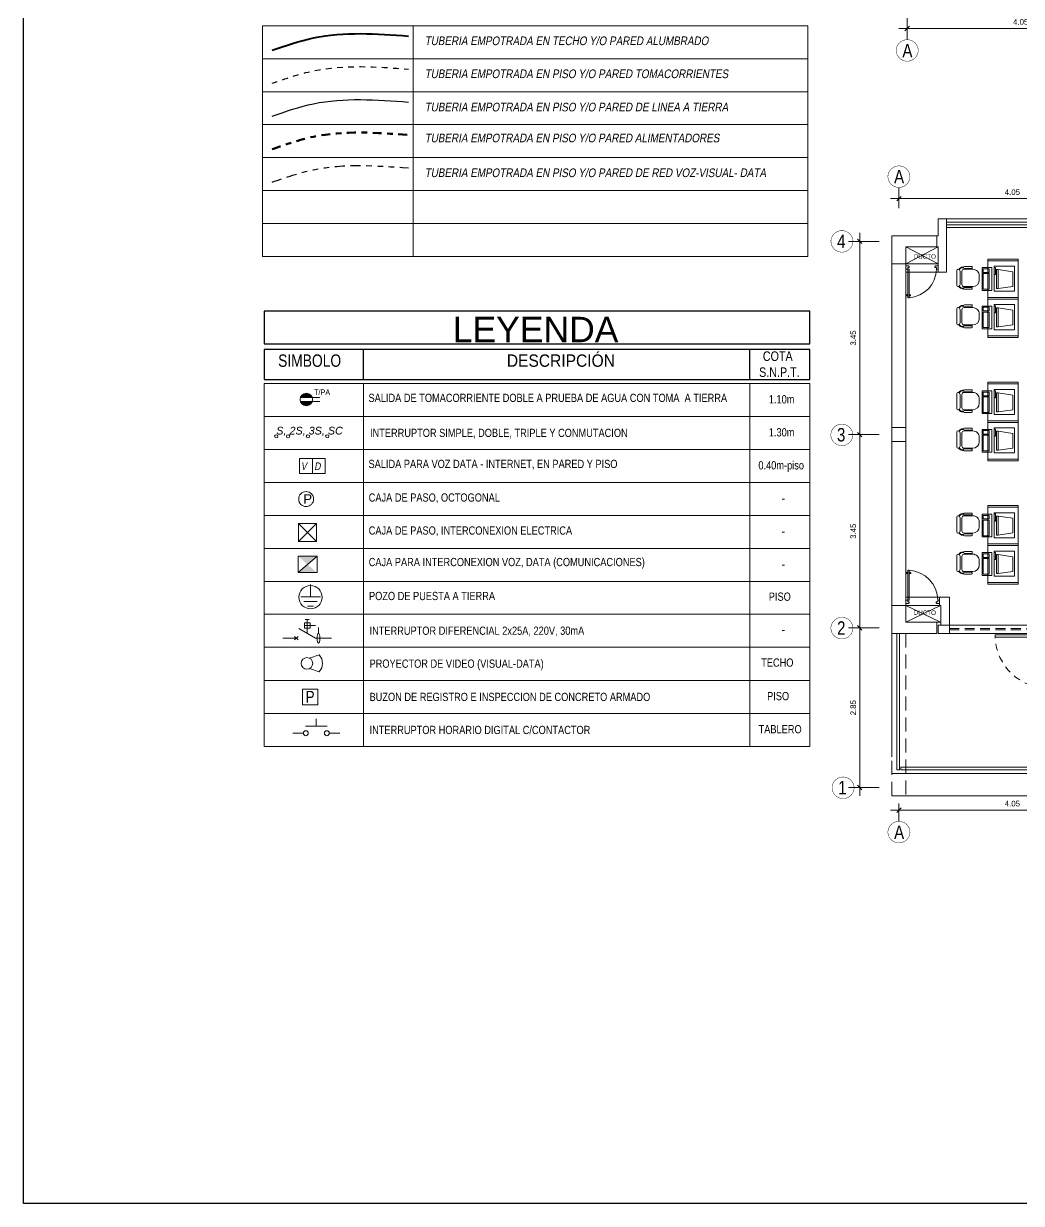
# Model space of a CAD drawing. Header units: millimetres. Extents: x 3354 to 3637, y 1117 to 1358.
# Drawn here: x 3363.18 to 3380.99, y 1208.44 to 1229.5 of the extents above; entities that cross this region are included whole.
import ezdxf

# ---------------------------------------------------------------- set-up
doc = ezdxf.new("R2010")
doc.units = ezdxf.units.MM
for name, pattern in [('ACAD_ISO15W100', [39, 12, -3, 12, -3, 0, -3, 0, -3, 0, -3]), ('DASHDOT2', [12.7, 6.35, -3.175, 0, -3.175]), ('DASHED', [0.75, 0.5, -0.25]), ('DASHED2', [0.375, 0.25, -0.125]), ('TRAZOS2', [0.225, 0.15, -0.075])]:
    doc.linetypes.add(name, pattern=pattern)
for name, color, linetype, lineweight in [('0-Accesorio', 4, 'Continuous', 20), ('ACCESORIOS', 4, 'Continuous', 18), ('ALIMENTADORES', 43, 'DASHDOT2', 50), ('buzones', 4, 'Continuous', 18), ('CAB30mm', 60, 'Continuous', 30), ('CASCO', 252, 'Continuous', 9), ('columnas', 1, 'Continuous', 5), ('FIERR2', 41, 'Continuous', 20), ('INST. TOMAC.', 3, 'DASHED', 30), ('RED ALUMBRADO', 6, 'Continuous', 40), ('RED RED TV CABLE', 241, 'ACAD_ISO15W100', 40), ('RED TIERRA', 21, 'T_LINE', 30), ('SANIT', 160, 'Continuous', 60), ('tableros y cables', 14, 'Continuous', 18)]:
    doc.layers.add(name, color=color, linetype=linetype, lineweight=lineweight)
doc.layers.add('Efec-muebles', color=7, linetype='Continuous', lineweight=13, true_color=0x85826f)
doc.layers.add('texto', color=7, linetype='Continuous', lineweight=9, true_color=0x000000)
doc.styles.add('1', font='arial.ttf')
doc.styles.add('2-SIETE', font='ARIALN.TTF', dxfattribs={"height": 0.07})
doc.styles.add('A-1', font='arial.ttf', dxfattribs={"height": 0.075})
doc.styles.add('BYE', font='ARIALN.TTF', dxfattribs={"oblique": 10, "height": 2})
doc.styles.add('NPT', font='arial.ttf', dxfattribs={"height": 0.1})
doc.styles.get("Standard").update_dxf_attribs({"font": 'arial.ttf'})
doc.styles.add('style1', font='arial.ttf')
doc.linetypes.add('T_LINE', pattern='A,12.7,-5.08,["T",Standard,S=2.54,R=0,X=-2.54,Y=-1.27],-6.35', length=24.13)
doc.dimstyles.new('Esc  1  50', dxfattribs={"dimtxt": 0.1, "dimasz": 0.08, "dimexe": 0.2, "dimexo": 0.15, "dimgap": 0.065, "dimtad": 1, "dimzin": 4, "dimdsep": 46, "dimtxsty": 'Standard', "dimblk": 'OBLIQUE', "dimcen": 0.12, "dimdle": 0.15, "dimadec": 0, "dimazin": 0, "dimtfac": 1, "dimtix": 1, "dimtmove": 0, "dimatfit": 3, "dimldrblk": 'OBLIQUE', "dimfxl": 1, "dimarcsym": 0})

# ---------------------------------------------------------------- blocks, each defined once
blk = doc.blocks.new('RECTANG')
for p, q in [((1, 1), (0, 1)), ((0, 1), (0, 0)), ((1, 0), (1, 1)), ((0, 0), (1, 0))]:
    blk.add_line(p, q)
blk = doc.blocks.new('Silla-3')
at = {"color": 0}
for p, q in [((-0.447, 0.601), (-0.447, 0.329)), ((-0.404, 0.635), (-0.413, 0.635)), ((-0.37, 0.329), (-0.37, 0.601)), ((-0.34, 0.314), (-0.34, 0.654)), ((-0.085, 0.909), (0.085, 0.909)), ((0.34, 0.654), (0.34, 0.314)), ((0.37, 0.329), (0.37, 0.601)), ((0.404, 0.635), (0.413, 0.635)), ((0.447, 0.601), (0.447, 0.329)), ((-0.425, 0.253), (-0.425, 0.298)), ((-0.413, 0.295), (-0.404, 0.295)), ((-0.4, 0.253), (-0.4, 0.296)), ((-0.34, 0.072), (-0.34, 0.072)), ((0.297, 0.03), (-0.298, 0.03)), ((0.255, 0.229), (-0.255, 0.229)), ((-0.255, 0.157), (0.255, 0.157)), ((0.34, 0.072), (0.34, 0.072)), ((0.4, 0.253), (0.4, 0.296)), ((0.413, 0.295), (0.404, 0.295)), ((0.425, 0.253), (0.425, 0.298))]:
    blk.add_line(p, q, dxfattribs=at)
for centre, radius, start, end in [((-0.413, 0.601), 0.034, 90, 180), ((-0.404, 0.601), 0.034, 0, 90), ((-0.085, 0.654), 0.255, 90, 180), ((0.085, 0.654), 0.255, 0, 90), ((0.404, 0.601), 0.034, 90, 180), ((0.413, 0.601), 0.034, 0, 90), ((-0.413, 0.329), 0.034, 180, 270), ((-0.255, 0.253), 0.17, 180, 242.1194), ((-0.404, 0.329), 0.034, 270, 0), ((-0.255, 0.253), 0.145, 180, 242.3805), ((-0.255, 0.314), 0.085, 180, 270), ((-0.255, 0.072), 0.085, 90, 180), ((-0.298, 0.072), 0.0425, 180, 270), ((0.255, 0.314), 0.085, 270, 0), ((0.255, 0.072), 0.085, 360, 90), ((0.297, 0.072), 0.0425, 270, 360), ((0.255, 0.253), 0.145, 297.6195, 0), ((0.255, 0.253), 0.17, 297.8806, 360), ((0.404, 0.329), 0.034, 180, 270), ((0.413, 0.329), 0.034, 270, 0)]:
    blk.add_arc(centre, radius, start, end, dxfattribs=at)
blk = doc.blocks.new('_Oblique')
at = {"color": 0, "linetype": 'ByBlock', "lineweight": -2}
blk.add_line((-0.5, -0.5), (0.5, 0.5), dxfattribs=at)
blk = doc.blocks.new('*D297')
at = {"layer": 'CASCO', "color": 0, "lineweight": -2, "transparency": 16777216}
for p, q in [((3356.336, 1261.503), (3356.336, 1261.092)), ((3360.386, 1261.503), (3360.386, 1261.092)), ((3356.186, 1261.292), (3360.536, 1261.292))]:
    blk.add_line(p, q, dxfattribs=at)
at = {"layer": 'Defpoints', "color": 0, "transparency": 16777216}
for p in [(3356.336, 1261.653), (3360.386, 1261.653), (3360.386, 1261.292)]:
    blk.add_point(p, dxfattribs=at)
at = {"layer": 'CASCO', "color": 0, "lineweight": -2, "transparency": 16777216, "xscale": 0.08, "yscale": 0.08, "zscale": 0.08, "rotation": 180}
blk.add_blockref('_Oblique', (3356.336, 1261.292), dxfattribs=at)
at = {"layer": 'CASCO', "color": 0, "lineweight": -2, "transparency": 16777216, "xscale": 0.08, "yscale": 0.08, "zscale": 0.08}
blk.add_blockref('_Oblique', (3360.386, 1261.292), dxfattribs=at)
at = {"layer": 'CASCO', "color": 0, "transparency": 16777216, "insert": (3358.361, 1261.408), "char_height": 0.1, "attachment_point": 5}
blk.add_mtext('4.05', dxfattribs=at)
blk = doc.blocks.new('*D339')
at = {"layer": 'CASCO', "color": 0, "lineweight": -2, "transparency": 16777216}
for p, q in [((3356.336, 1257.698), (3356.336, 1258.066)), ((3360.386, 1257.698), (3360.386, 1258.066)), ((3356.186, 1257.866), (3360.536, 1257.866))]:
    blk.add_line(p, q, dxfattribs=at)
at = {"layer": 'Defpoints', "color": 0, "transparency": 16777216}
for p in [(3360.386, 1257.866), (3356.336, 1257.548), (3360.386, 1257.548)]:
    blk.add_point(p, dxfattribs=at)
at = {"layer": 'CASCO', "color": 0, "lineweight": -2, "transparency": 16777216, "xscale": 0.08, "yscale": 0.08, "zscale": 0.08, "rotation": 180}
blk.add_blockref('_Oblique', (3356.336, 1257.866), dxfattribs=at)
at = {"layer": 'CASCO', "color": 0, "lineweight": -2, "transparency": 16777216, "xscale": 0.08, "yscale": 0.08, "zscale": 0.08}
blk.add_blockref('_Oblique', (3360.386, 1257.866), dxfattribs=at)
at = {"layer": 'CASCO', "color": 0, "transparency": 16777216, "insert": (3358.361, 1257.982), "char_height": 0.1, "attachment_point": 5}
blk.add_mtext('4.05', dxfattribs=at)
blk = doc.blocks.new('*D345')
at = {"layer": 'CASCO', "color": 0, "lineweight": -2, "transparency": 16777216}
for p, q in [((3355.636, 1257.253), (3355.636, 1253.503)), ((3355.982, 1257.103), (3355.436, 1257.103)), ((3355.982, 1253.653), (3355.436, 1253.653))]:
    blk.add_line(p, q, dxfattribs=at)
at = {"layer": 'Defpoints', "color": 0, "transparency": 16777216}
for p in [(3356.132, 1257.103), (3355.636, 1253.653), (3356.132, 1253.653)]:
    blk.add_point(p, dxfattribs=at)
at = {"layer": 'CASCO', "color": 0, "lineweight": -2, "transparency": 16777216, "xscale": 0.08, "yscale": 0.08, "zscale": 0.08}
for p, rotation in [((3355.636, 1257.103), 90), ((3355.636, 1253.653), 270)]:
    blk.add_blockref('_Oblique', p, dxfattribs=dict(at, rotation=rotation))
at = {"layer": 'CASCO', "color": 0, "transparency": 16777216, "insert": (3355.52, 1255.378), "char_height": 0.1, "attachment_point": 5, "rotation": 90}
blk.add_mtext('3.45', dxfattribs=at)
blk = doc.blocks.new('*D346')
at = {"layer": 'CASCO', "color": 0, "lineweight": -2, "transparency": 16777216}
for p, q in [((3355.636, 1253.803), (3355.636, 1250.053)), ((3355.982, 1253.653), (3355.436, 1253.653)), ((3355.982, 1250.203), (3355.436, 1250.203))]:
    blk.add_line(p, q, dxfattribs=at)
at = {"layer": 'Defpoints', "color": 0, "transparency": 16777216}
for p in [(3356.132, 1253.653), (3355.636, 1250.203), (3356.132, 1250.203)]:
    blk.add_point(p, dxfattribs=at)
at = {"layer": 'CASCO', "color": 0, "lineweight": -2, "transparency": 16777216, "xscale": 0.08, "yscale": 0.08, "zscale": 0.08}
for p, rotation in [((3355.636, 1253.653), 90), ((3355.636, 1250.203), 270)]:
    blk.add_blockref('_Oblique', p, dxfattribs=dict(at, rotation=rotation))
at = {"layer": 'CASCO', "color": 0, "transparency": 16777216, "insert": (3355.52, 1251.928), "char_height": 0.1, "attachment_point": 5, "rotation": 90}
blk.add_mtext('3.45', dxfattribs=at)
blk = doc.blocks.new('*D347')
at = {"layer": 'CASCO', "color": 0, "lineweight": -2, "transparency": 16777216}
for p, q in [((3355.636, 1250.353), (3355.636, 1247.203)), ((3355.982, 1250.203), (3355.436, 1250.203)), ((3355.982, 1247.353), (3355.436, 1247.353))]:
    blk.add_line(p, q, dxfattribs=at)
at = {"layer": 'Defpoints', "color": 0, "transparency": 16777216}
for p in [(3356.132, 1250.203), (3355.636, 1247.353), (3356.132, 1247.353)]:
    blk.add_point(p, dxfattribs=at)
at = {"layer": 'CASCO', "color": 0, "lineweight": -2, "transparency": 16777216, "xscale": 0.08, "yscale": 0.08, "zscale": 0.08}
for p, rotation in [((3355.636, 1250.203), 90), ((3355.636, 1247.353), 270)]:
    blk.add_blockref('_Oblique', p, dxfattribs=dict(at, rotation=rotation))
at = {"layer": 'CASCO', "color": 0, "transparency": 16777216, "insert": (3355.52, 1248.778), "char_height": 0.1, "attachment_point": 5, "rotation": 90}
blk.add_mtext('2.85', dxfattribs=at)
blk = doc.blocks.new('*D351')
at = {"layer": 'CASCO', "color": 0, "lineweight": -2, "transparency": 16777216}
for p, q in [((3356.186, 1246.949), (3360.536, 1246.949)), ((3356.336, 1247.068), (3356.336, 1246.749)), ((3360.386, 1247.068), (3360.386, 1246.749))]:
    blk.add_line(p, q, dxfattribs=at)
at = {"layer": 'Defpoints', "color": 0, "transparency": 16777216}
for p in [(3356.336, 1247.218), (3360.386, 1247.218), (3360.386, 1246.949)]:
    blk.add_point(p, dxfattribs=at)
at = {"layer": 'CASCO', "color": 0, "lineweight": -2, "transparency": 16777216, "xscale": 0.08, "yscale": 0.08, "zscale": 0.08, "rotation": 180}
blk.add_blockref('_Oblique', (3356.336, 1246.949), dxfattribs=at)
at = {"layer": 'CASCO', "color": 0, "lineweight": -2, "transparency": 16777216, "xscale": 0.08, "yscale": 0.08, "zscale": 0.08}
blk.add_blockref('_Oblique', (3360.386, 1246.949), dxfattribs=at)
at = {"layer": 'CASCO', "color": 0, "transparency": 16777216, "insert": (3358.361, 1247.065), "char_height": 0.1, "attachment_point": 5}
blk.add_mtext('4.05', dxfattribs=at)
blk = doc.blocks.new('cgytutytry')
at = {"layer": 'CASCO'}
for p, q in [((-4.482, 891.175), (-4.487, 891.175)), ((-4.487, 891.175), (-4.487, 891.1)), ((-4.487, 891.1), (-4.487, 891.175)), ((-4.487, 891.175), (-4.482, 891.175)), ((-4.467, 891.08), (-4.487, 891.1)), ((-4.467, 891.08), (-4.487, 891.1)), ((-4.482, 891.18), (-4.482, 891.175)), ((-4.391, 891.18), (-4.482, 891.18)), ((-4.482, 891.175), (-4.482, 891.18)), ((-4.432, 891.08), (-4.467, 891.08)), ((-4.432, 891.08), (-4.467, 891.08)), ((-4.386, 891.126), (-4.432, 891.126)), ((-4.432, 891.126), (-4.432, 891.08)), ((-4.391, 891.18), (-4.391, 891.175)), ((-4.391, 891.18), (-4.391, 891.175)), ((-4.386, 891.175), (-4.391, 891.175)), ((-4.391, 891.175), (-4.386, 891.175)), ((-4.386, 891.175), (-4.386, 891.126)), ((-4.386, 891.175), (-4.386, 891.126)), ((-4.386, 891.085), (-4.386, 891.126)), ((-4.386, 891.126), (-3.497, 891.126)), ((-3.497, 891.085), (-4.386, 891.085)), ((-3.598, 891.132), (-3.598, 891.14)), ((-3.598, 891.14), (-3.594, 891.14)), ((-3.55, 891.132), (-3.598, 891.132)), ((-3.598, 891.075), (-3.598, 891.08)), ((-3.598, 891.08), (-3.55, 891.08)), ((-3.594, 891.075), (-3.598, 891.075)), ((-3.594, 891.155), (-3.589, 891.175)), ((-3.594, 891.14), (-3.594, 891.155)), ((-3.594, 891.057), (-3.594, 891.075)), ((-3.589, 891.037), (-3.594, 891.057)), ((-3.589, 891.175), (-3.559, 891.175)), ((-3.559, 891.037), (-3.589, 891.037)), ((-3.559, 891.175), (-3.554, 891.155)), ((-3.554, 891.057), (-3.559, 891.037)), ((-3.554, 891.155), (-3.554, 891.137)), ((-3.554, 891.137), (-3.55, 891.137)), ((-3.55, 891.075), (-3.554, 891.075)), ((-3.554, 891.075), (-3.554, 891.057)), ((-3.55, 891.137), (-3.55, 891.132)), ((-3.55, 891.08), (-3.55, 891.075)), ((-3.497, 891.126), (-3.497, 891.085)), ((-4.467, 890.281), (-4.487, 890.261)), ((-4.487, 890.261), (-4.467, 890.281)), ((-4.467, 890.281), (-4.433, 890.281)), ((-4.467, 890.281), (-4.433, 890.281)), ((-4.433, 890.281), (-4.433, 890.231)), ((-4.487, 890.261), (-4.487, 890.185)), ((-4.487, 890.185), (-4.487, 890.261)), ((-4.487, 890.185), (-4.482, 890.185)), ((-4.482, 890.185), (-4.487, 890.185)), ((-4.482, 890.185), (-4.482, 890.18)), ((-4.482, 890.18), (-4.482, 890.185)), ((-4.482, 890.18), (-4.391, 890.18)), ((-4.433, 890.231), (-4.386, 890.231)), ((-4.391, 890.185), (-4.386, 890.185)), ((-4.391, 890.185), (-4.391, 890.18)), ((-4.386, 890.185), (-4.391, 890.185)), ((-4.391, 890.185), (-4.391, 890.18)), ((-4.386, 890.231), (-4.386, 890.185)), ((-4.386, 890.231), (-4.386, 890.185))]:
    blk.add_line(p, q, dxfattribs=at)
for points in [[(-4.432, 891.08), (-4.432, 891.126), (-4.386, 891.126)], [(-4.386, 890.231), (-4.433, 890.231), (-4.433, 890.281)]]:
    blk.add_lwpolyline(points, dxfattribs=at)
for points in [[(-3.497, 891.126), (-3.497, 891.085), (-4.386, 891.085), (-4.386, 891.126)], [(-3.55, 891.132), (-3.55, 891.137), (-3.598, 891.137), (-3.598, 891.132)], [(-3.55, 891.08), (-3.55, 891.075), (-3.598, 891.075), (-3.598, 891.08)], [(-3.554, 891.14), (-3.554, 891.155), (-3.559, 891.175), (-3.589, 891.175), (-3.594, 891.155), (-3.594, 891.14)], [(-3.554, 891.071), (-3.554, 891.057), (-3.559, 891.037), (-3.589, 891.037), (-3.594, 891.057), (-3.594, 891.071)]]:
    blk.add_lwpolyline(points, close=True, dxfattribs=at)
blk.add_arc((-4.408, 891.143), 0.913, 271.3362, 356.359, dxfattribs=at)
blk = doc.blocks.new('THT')
for p, q in [((-1.074, 0.413), (-1.014, 0.413)), ((-1.074, 0.293), (-1.074, 0.413)), ((-1.044, 0.293), (-1.074, 0.293)), ((-1.044, 0.353), (-1.044, 0.293)), ((-1.014, 0.353), (-1.044, 0.353)), ((-1.014, 0.413), (-1.014, 0.353)), ((0.126, 0.413), (0.066, 0.413)), ((0.066, 0.413), (0.066, 0.353)), ((0.066, 0.353), (0.096, 0.353)), ((0.096, 0.353), (0.096, 0.293)), ((0.096, 0.293), (0.126, 0.293)), ((0.096, 0.293), (0.096, 0.245)), ((1.236, 0.293), (0.096, 0.293)), ((0.126, 0.293), (0.126, 0.413)), ((1.236, 0.245), (1.236, 0.293)), ((0.096, 0.245), (-1.044, 0.245)), ((0.096, 0.245), (1.236, 0.245))]:
    blk.add_line(p, q)
at = {"linetype": 'TRAZOS2'}
blk.add_arc((0.096, 0.293), 1.14, 180, 357.5868, dxfattribs=at)
blk = doc.blocks.new('TOMA A PRUEBA DE AGUA')
at = {"layer": 'ACCESORIOS'}
h = blk.add_hatch(color=256, dxfattribs=at)
h.paths.add_polyline_path([(2284.459, 573.798), (2284.733, 573.798, 0.724865)])
h.paths.add_polyline_path([(2284.733, 573.708), (2284.459, 573.708, 0.724865)])
at = {"layer": 'ACCESORIOS', "linetype": 'Continuous', "lineweight": 20, "ltscale": 0.1}
for p, q in [((2284.459, 573.798), (2284.908, 573.798)), ((2284.459, 573.708), (2284.908, 573.708))]:
    blk.add_line(p, q, dxfattribs=at)
blk.add_circle((2284.596, 573.753), 0.144, dxfattribs=at)
at = {"layer": 'ACCESORIOS', "style": 'A-1', "width": 0.8}
blk.add_text('T/PA', height=0.1316, dxfattribs=at).set_placement((2284.774, 573.856))
blk = doc.blocks.new('CAJA DE PASO CUADRADO')
at = {"layer": 'ACCESORIOS', "linetype": 'Continuous', "lineweight": 20, "ltscale": 0.1}
for p, q in [((3457.161, 1211.357), (3457.482, 1211.036)), ((3457.482, 1211.357), (3457.161, 1211.036))]:
    blk.add_line(p, q, dxfattribs=at)
blk.add_lwpolyline([(3457.482, 1211.357), (3457.161, 1211.357), (3457.161, 1211.036), (3457.482, 1211.036)], close=True, dxfattribs=at)
blk = doc.blocks.new('1PIDS')
at = {"layer": 'CASCO', "ltscale": 2, "const_width": 0.0076}
blk.add_lwpolyline([(3356.533, 1260.895, -0.951688), (3356.139, 1260.895, -1)], format="xyb", close=True, dxfattribs=at)
at = {"layer": 'CASCO', "style": 'style1', "width": 0.8}
blk.add_text('A', height=0.24, dxfattribs=at).set_placement((3356.25, 1260.777))
at = {"layer": 'CASCO'}
dim = blk.add_linear_dim(base=(3360.386, 1261.292), p1=(3356.336, 1261.653), p2=(3360.386, 1261.653), dimstyle='Esc  1  50', dxfattribs=at)
dim.commit()
dim.dimension.update_dxf_attribs({"geometry": '*D297', "text_midpoint": (3358.361, 1261.408)})
blk = doc.blocks.new('2 PISO')
at = {"layer": 'CASCO', "lineweight": 0}
for p, q in [((3357.186, 1257.503), (3359.536, 1257.503)), ((3356.211, 1247.9), (3356.211, 1250.103))]:
    blk.add_line(p, q, dxfattribs=at)
at = {"layer": 'CASCO', "ltscale": 2}
blk.add_line((3357.186, 1257.349), (3359.536, 1257.349), dxfattribs=at)
at = {"layer": 'CASCO', "lineweight": 5}
for p, q in [((3356.461, 1256.703), (3357.036, 1257.003)), ((3356.461, 1257.003), (3357.036, 1256.703)), ((3356.461, 1250.603), (3357.076, 1250.303)), ((3356.461, 1250.303), (3357.076, 1250.603)), ((3357.011, 1250.303), (3357.076, 1250.303))]:
    blk.add_line(p, q, dxfattribs=at)
at = {"layer": 'CASCO', "ltscale": 2, "const_width": 0.0076}
for points in [[(3356.533, 1258.263, 0.951688), (3356.139, 1258.263, 1)], [(3355.516, 1257.108, 0.951688), (3355.122, 1257.108, 1)], [(3355.513, 1253.653, 0.951688), (3355.12, 1253.653, 1)], [(3355.515, 1250.203, 0.951688), (3355.121, 1250.203, 1)], [(3355.536, 1247.353, 0.951688), (3355.142, 1247.353, 1)], [(3356.533, 1246.552, -0.951688), (3356.139, 1246.552, -1)]]:
    blk.add_lwpolyline(points, format="xyb", close=True, dxfattribs=at)
at = {"layer": 'CASCO', "ltscale": 2}
for points in [[(3357.186, 1256.553), (3357.186, 1257.503), (3357.036, 1257.503), (3357.036, 1257.203), (3357.011, 1257.203), (3357.011, 1257.003), (3357.036, 1257.003), (3357.036, 1256.703), (3357.036, 1256.703), (3357.036, 1256.553), (3357.186, 1256.553), (3357.186, 1256.553)], [(3357.236, 1250.253), (3357.236, 1250.753), (3357.061, 1250.753), (3357.061, 1250.603), (3357.086, 1250.603), (3357.086, 1250.253), (3357.236, 1250.253)]]:
    blk.add_lwpolyline(points, dxfattribs=at)
at = {"layer": 'CASCO'}
for points in [[(3359.536, 1257.449), (3357.186, 1257.449), (3357.186, 1257.399), (3359.536, 1257.399), (3359.536, 1257.449)], [(3357.011, 1257.203), (3356.211, 1257.203), (3356.211, 1256.703), (3356.461, 1256.703), (3356.461, 1257.003), (3357.011, 1257.003), (3357.011, 1257.203)], [(3357.011, 1250.103), (3356.211, 1250.103), (3356.211, 1250.603), (3356.461, 1250.603), (3356.461, 1250.303), (3357.011, 1250.303), (3357.011, 1250.103)]]:
    blk.add_lwpolyline(points, dxfattribs=at)
for points in [[(3356.211, 1256.703), (3356.461, 1256.703), (3356.461, 1253.778), (3356.211, 1253.778)], [(3356.461, 1253.778), (3356.461, 1253.528), (3356.211, 1253.528), (3356.211, 1253.778)], [(3356.461, 1253.528), (3356.211, 1253.528), (3356.211, 1250.603), (3356.461, 1250.603)], [(3357.236, 1250.103), (3357.036, 1250.103), (3357.036, 1250.253), (3357.236, 1250.253)]]:
    blk.add_lwpolyline(points, close=True, dxfattribs=at)
at = {"layer": 'CASCO', "lineweight": 5}
for points in [[(3357.036, 1256.553), (3356.461, 1256.553), (3356.461, 1256.703), (3357.036, 1256.703)], [(3357.061, 1250.753), (3356.461, 1250.753), (3356.461, 1250.603), (3357.061, 1250.603)]]:
    blk.add_lwpolyline(points, close=True, dxfattribs=at)
at = {"layer": 'CASCO', "linetype": 'DASHED2', "lineweight": 5}
blk.add_lwpolyline([(3356.211, 1250.103), (3356.461, 1250.103), (3356.461, 1247.203), (3356.211, 1247.203)], close=True, dxfattribs=at)
at = {"layer": 'CASCO', "lineweight": 0}
for points in [[(3356.299, 1250.103), (3356.349, 1250.103), (3356.349, 1247.669), (3356.299, 1247.669)], [(3380.586, 1247.719), (3380.586, 1247.669), (3356.372, 1247.669), (3356.372, 1247.719)]]:
    blk.add_lwpolyline(points, close=True, dxfattribs=at)
at = {"layer": 'CASCO', "ltscale": 2}
blk.add_lwpolyline([(3357.236, 1250.253), (3358.78, 1250.253), (3358.78, 1250.103), (3357.236, 1250.103)], close=True, dxfattribs=at)
at = {"layer": 'CASCO', "linetype": 'DASHED2', "ltscale": 0.7}
for points in [[(3357.236, 1250.191), (3358.77, 1250.191)], [(3357.236, 1250.168), (3358.77, 1250.168)]]:
    blk.add_lwpolyline(points, dxfattribs=at)
at = {"layer": 'CASCO', "lineweight": 0}
blk.add_lwpolyline([(3380.761, 1247.603), (3380.761, 1247.603), (3356.211, 1247.603), (3356.211, 1247.603)], dxfattribs=at)
at = {"layer": 'CASCO', "lineweight": 0, "ltscale": 0.5}
blk.add_lwpolyline([(3356.211, 1247.203), (3356.211, 1247.203), (3380.761, 1247.203), (3380.761, 1247.203)], dxfattribs=at)
at = {"layer": 'CASCO', "lineweight": 13}
for p, xscale, yscale, zscale, rotation in [((3868.89, 1254.087), -0.5749999999988404, 0.5749999999988404, 0.5749999999988404, 90), ((3891.169, 1253.33), 0.5999999999998181, 0.5999999999998181, 0.5999999999998181, 89.99999999999999)]:
    blk.add_blockref('cgytutytry', p, dxfattribs=dict(at, xscale=xscale, yscale=yscale, zscale=zscale, rotation=rotation))
at = {"layer": 'CASCO', "xscale": -0.833352957778536, "yscale": 0.8333529582442725, "zscale": 0.8333529577915336}
blk.add_blockref('THT', (3359.081, 1249.833), dxfattribs=at)
at = {"layer": 'CASCO', "style": 'style1', "width": 0.8}
for s, p in [('A', (3356.25, 1258.14)), ('4', (3355.233, 1256.986)), ('3', (3355.23, 1253.531)), ('2', (3355.232, 1250.081)), ('1', (3355.253, 1247.231)), ('A', (3356.25, 1246.434))]:
    blk.add_text(s, height=0.24, dxfattribs=at).set_placement(p)
at = {"layer": 'CASCO', "char_height": 0.08, "width": 2.09636, "style": '1'}
for insert, attachment_point in [((3356.798, 1256.873), 2), ((3356.798, 1250.433), 8)]:
    blk.add_mtext('\\A1;DUCTO', dxfattribs=dict(at, insert=insert, attachment_point=attachment_point))
at = {"layer": 'CASCO'}
for base, p1, p2, picture, middle in [((3360.386, 1257.866), (3356.336, 1257.548), (3360.386, 1257.548), '*D339', (3358.361, 1257.982)), ((3360.386, 1246.949), (3356.336, 1247.218), (3360.386, 1247.218), '*D351', (3358.361, 1247.065))]:
    dim = blk.add_linear_dim(base=base, p1=p1, p2=p2, dimstyle='Esc  1  50', dxfattribs=at)
    dim.commit()
    dim.dimension.update_dxf_attribs({"geometry": picture, "text_midpoint": middle})
for base, p1, p2, picture, middle in [((3355.636, 1253.653), (3356.132, 1257.103), (3356.132, 1253.653), '*D345', (3355.52, 1255.378)), ((3355.636, 1250.203), (3356.132, 1253.653), (3356.132, 1250.203), '*D346', (3355.52, 1251.928)), ((3355.636, 1247.353), (3356.132, 1250.203), (3356.132, 1247.353), '*D347', (3355.52, 1248.778))]:
    dim = blk.add_linear_dim(base=base, p1=p1, p2=p2, angle=90, dimstyle='Esc  1  50', dxfattribs=at)
    dim.commit()
    dim.dimension.update_dxf_attribs({"geometry": picture, "text_midpoint": middle})

msp = doc.modelspace()

# ---------------------------------------------------------------- hatches: boundary and pattern name
at = {"layer": 'ACCESORIOS'}
h = msp.add_hatch(color=256, dxfattribs=at)
h.dxf.hatch_style = 1
h.paths.add_polyline_path([(3368.079, 1219.994), (3368.248, 1219.847), (3368.418, 1219.993), (3368.418, 1219.994)])
h.paths.add_polyline_path([(3368.079, 1219.702), (3368.414, 1219.702), (3368.248, 1219.847)])

# ---------------------------------------------------------------- linework, layer by layer
at = {"color": 4, "linetype": 'Continuous', "lineweight": 20, "ltscale": 0.1}
for p, q in [((3368.303, 1219.487), (3368.303, 1219.27)), ((3368.129, 1219.27), (3368.478, 1219.27)), ((3368.129, 1219.27), (3368.478, 1219.27)), ((3368.183, 1219.187), (3368.423, 1219.187)), ((3368.251, 1219.104), (3368.355, 1219.104))]:
    msp.add_line(p, q, dxfattribs=at)
at = {"ltscale": 2}
msp.add_lwpolyline([(3363.18, 1244.578), (3409.498, 1244.578), (3409.498, 1208.439), (3363.18, 1208.439)], close=True, dxfattribs=at)
at = {"color": 4, "linetype": 'Continuous', "lineweight": 20, "ltscale": 0.1}
msp.add_circle((3368.302, 1219.262), 0.207, dxfattribs=at)
at = {"layer": '0-Accesorio', "linetype": 'Continuous'}
for p, q in [((3368.405, 1216.96), (3368.405, 1217.092)), ((3368.213, 1216.96), (3368.598, 1216.96))]:
    msp.add_line(p, q, dxfattribs=at)
for centre in [(3368.218, 1216.833), (3368.593, 1216.833)]:
    msp.add_circle(centre, 0.0436, dxfattribs=at)
at = {"layer": 'ACCESORIOS', "color": 4, "linetype": 'Continuous', "lineweight": 20, "ltscale": 0.1}
msp.add_line((3368.336, 1221.473), (3368.336, 1221.74), dxfattribs=at)
msp.add_line((3368.336, 1221.473), (3368.336, 1221.74), dxfattribs=at)
at = {"layer": 'ACCESORIOS', "linetype": 'Continuous', "lineweight": 20, "ltscale": 0.1}
msp.add_line((3368.418, 1219.993), (3368.079, 1219.702), dxfattribs=at)
at = {"layer": 'ACCESORIOS'}
for p, q in [((3368.193, 1218.756), (3368.293, 1218.756)), ((3368.209, 1218.865), (3368.278, 1218.865)), ((3368.243, 1218.615), (3368.243, 1218.865)), ((3368.243, 1218.806), (3368.243, 1218.706)), ((3368.049, 1218.529), (3367.808, 1218.529)), ((3368.019, 1218.499), (3368.079, 1218.559)), ((3368.079, 1218.499), (3368.019, 1218.559)), ((3368.391, 1218.529), (3368.095, 1218.7)), ((3368.391, 1218.529), (3368.674, 1218.529))]:
    msp.add_line(p, q, dxfattribs=at)
at = {"layer": 'ACCESORIOS', "linetype": 'DASHED2', "ltscale": 0.005}
for p in [(3368.293, 1218.756), (3368.444, 1218.618)]:
    msp.add_line(p, (3368.444, 1218.756), dxfattribs=at)
at = {"layer": 'ACCESORIOS', "color": 1, "linetype": 'Continuous', "lineweight": 20, "ltscale": 0.1}
for p, q in [((3368.284, 1218.173), (3368.457, 1218.231)), ((3368.284, 1217.988), (3368.457, 1217.929))]:
    msp.add_line(p, q, dxfattribs=at)
at = {"layer": 'ACCESORIOS', "color": 4, "linetype": 'Continuous', "lineweight": 20, "ltscale": 0.1}
msp.add_lwpolyline([(3368.106, 1221.74), (3368.566, 1221.74), (3368.566, 1221.473), (3368.106, 1221.473)], close=True, dxfattribs=at)
at = {"layer": 'ACCESORIOS', "linetype": 'Continuous', "lineweight": 20, "ltscale": 0.1}
msp.add_lwpolyline([(3368.418, 1219.702), (3368.079, 1219.702), (3368.079, 1219.994), (3368.418, 1219.994)], close=True, dxfattribs=at)
at = {"layer": 'ACCESORIOS'}
msp.add_lwpolyline([(3368.293, 1218.806), (3368.193, 1218.806), (3368.193, 1218.706), (3368.293, 1218.706)], close=True, dxfattribs=at)
for centre, radius in [((3367.691, 1222.134), 0.0292), ((3367.902, 1222.134), 0.0292), ((3368.255, 1222.134), 0.0292), ((3368.601, 1222.134), 0.0292), ((3368.224, 1221.013), 0.133)]:
    msp.add_circle(centre, radius, dxfattribs=at)
at = {"layer": 'ACCESORIOS', "color": 1, "linetype": 'Continuous', "lineweight": 20, "ltscale": 0.1}
msp.add_circle((3368.238, 1218.08), 0.103, dxfattribs=at)
msp.add_arc((3368.292, 1218.08), 0.224, 317.5277, 42.4723, dxfattribs=at)
at = {"layer": 'ACCESORIOS'}
msp.add_ellipse((3368.444, 1218.529), major_axis=(0, -0.0894), ratio=0.271389, dxfattribs=at)
at = {"layer": 'ALIMENTADORES', "ltscale": 0.025}
msp.add_spline([(3367.615, 1227.259), (3368.355, 1227.482), (3370.051, 1227.513)], degree=3, dxfattribs=at)
at = {"layer": 'buzones', "linetype": 'Continuous', "ltscale": 0.25}
msp.add_lwpolyline([(3368.434, 1217.34), (3368.435, 1217.619), (3368.156, 1217.619), (3368.156, 1217.34)], close=True, dxfattribs=at)
at = {"layer": 'CAB30mm'}
for p, q in [((3369.244, 1223.685), (3369.244, 1223.15)), ((3376.143, 1223.15), (3376.143, 1223.685))]:
    msp.add_line(p, q, dxfattribs=at)
for points in [[(3367.476, 1223.787), (3377.213, 1223.787), (3377.213, 1224.366), (3367.476, 1224.366)], [(3367.476, 1223.15), (3377.213, 1223.15), (3377.213, 1223.685), (3367.476, 1223.685)]]:
    msp.add_lwpolyline(points, close=True, dxfattribs=at)
at = {"layer": 'Efec-muebles'}
for p, q in [((3380.395, 1225.299), (3380.935, 1225.299)), ((3380.395, 1225.299), (3380.395, 1224.629)), ((3380.395, 1225.269), (3380.935, 1225.269)), ((3380.935, 1225.299), (3380.935, 1224.584)), ((3380.507, 1225.149), (3380.528, 1225.149)), ((3380.528, 1225.149), (3380.528, 1225.022)), ((3380.549, 1225.112), (3380.579, 1225.112)), ((3380.549, 1224.772), (3380.549, 1225.112)), ((3380.579, 1225.112), (3380.579, 1224.772)), ((3380.579, 1225.112), (3380.842, 1225.072)), ((3380.842, 1225.072), (3380.842, 1224.81)), ((3380.528, 1225.022), (3380.507, 1225.022)), ((3380.395, 1224.584), (3380.395, 1224.629)), ((3380.395, 1224.614), (3380.935, 1224.614)), ((3380.395, 1224.614), (3380.395, 1223.944)), ((3380.395, 1224.614), (3380.935, 1224.614)), ((3380.579, 1224.772), (3380.549, 1224.772)), ((3380.842, 1224.81), (3380.579, 1224.772)), ((3380.935, 1224.614), (3380.935, 1223.899)), ((3380.395, 1224.584), (3380.935, 1224.584)), ((3380.395, 1224.584), (3380.935, 1224.584)), ((3380.507, 1224.464), (3380.528, 1224.464)), ((3380.528, 1224.464), (3380.528, 1224.336)), ((3380.549, 1224.426), (3380.579, 1224.426)), ((3380.549, 1224.086), (3380.549, 1224.426)), ((3380.579, 1224.426), (3380.579, 1224.086)), ((3380.579, 1224.426), (3380.842, 1224.387)), ((3380.528, 1224.336), (3380.507, 1224.336)), ((3380.842, 1224.387), (3380.842, 1224.125)), ((3380.579, 1224.086), (3380.549, 1224.086)), ((3380.842, 1224.125), (3380.579, 1224.086)), ((3380.395, 1223.899), (3380.395, 1223.944)), ((3380.395, 1223.929), (3380.935, 1223.929)), ((3380.395, 1223.899), (3380.935, 1223.899)), ((3380.395, 1223.099), (3380.935, 1223.099)), ((3380.395, 1223.099), (3380.395, 1222.428)), ((3380.395, 1223.069), (3380.935, 1223.069)), ((3380.507, 1222.948), (3380.528, 1222.948)), ((3380.528, 1222.948), (3380.528, 1222.821)), ((3380.935, 1223.099), (3380.935, 1222.383)), ((3380.528, 1222.821), (3380.507, 1222.821)), ((3380.549, 1222.911), (3380.579, 1222.911)), ((3380.549, 1222.571), (3380.549, 1222.911)), ((3380.579, 1222.911), (3380.579, 1222.571)), ((3380.579, 1222.911), (3380.842, 1222.871)), ((3380.842, 1222.871), (3380.842, 1222.609)), ((3380.579, 1222.571), (3380.549, 1222.571)), ((3380.842, 1222.609), (3380.579, 1222.571)), ((3380.395, 1222.383), (3380.395, 1222.428)), ((3380.395, 1222.413), (3380.935, 1222.413)), ((3380.395, 1222.413), (3380.395, 1221.743)), ((3380.395, 1222.413), (3380.935, 1222.413)), ((3380.395, 1222.383), (3380.935, 1222.383)), ((3380.395, 1222.383), (3380.935, 1222.383)), ((3380.935, 1222.413), (3380.935, 1221.698)), ((3380.507, 1222.263), (3380.528, 1222.263)), ((3380.528, 1222.135), (3380.507, 1222.135)), ((3380.528, 1222.263), (3380.528, 1222.135)), ((3380.549, 1222.225), (3380.579, 1222.225)), ((3380.549, 1221.885), (3380.549, 1222.225)), ((3380.579, 1222.225), (3380.579, 1221.885)), ((3380.579, 1222.225), (3380.842, 1222.186)), ((3380.842, 1222.186), (3380.842, 1221.924)), ((3380.579, 1221.885), (3380.549, 1221.885)), ((3380.842, 1221.924), (3380.579, 1221.885)), ((3380.395, 1221.698), (3380.395, 1221.743)), ((3380.395, 1221.728), (3380.935, 1221.728)), ((3380.395, 1221.698), (3380.935, 1221.698)), ((3380.395, 1220.898), (3380.935, 1220.898)), ((3380.395, 1220.898), (3380.395, 1220.227)), ((3380.395, 1220.868), (3380.935, 1220.868)), ((3380.935, 1220.898), (3380.935, 1220.182)), ((3380.507, 1220.748), (3380.528, 1220.748)), ((3380.528, 1220.62), (3380.507, 1220.62)), ((3380.528, 1220.748), (3380.528, 1220.62)), ((3380.549, 1220.71), (3380.579, 1220.71)), ((3380.549, 1220.37), (3380.549, 1220.71)), ((3380.579, 1220.71), (3380.579, 1220.37)), ((3380.579, 1220.71), (3380.842, 1220.67)), ((3380.842, 1220.67), (3380.842, 1220.408)), ((3380.842, 1220.408), (3380.579, 1220.37)), ((3380.395, 1220.182), (3380.395, 1220.227)), ((3380.395, 1220.212), (3380.935, 1220.212)), ((3380.395, 1220.212), (3380.395, 1219.542)), ((3380.395, 1220.212), (3380.935, 1220.212)), ((3380.395, 1220.182), (3380.935, 1220.182)), ((3380.395, 1220.182), (3380.935, 1220.182)), ((3380.579, 1220.37), (3380.549, 1220.37)), ((3380.935, 1220.212), (3380.935, 1219.497)), ((3380.507, 1220.062), (3380.528, 1220.062)), ((3380.528, 1220.062), (3380.528, 1219.934)), ((3380.549, 1220.025), (3380.579, 1220.025)), ((3380.549, 1219.684), (3380.549, 1220.025)), ((3380.579, 1220.025), (3380.579, 1219.684)), ((3380.579, 1220.025), (3380.842, 1219.985)), ((3380.842, 1219.985), (3380.842, 1219.723)), ((3380.528, 1219.934), (3380.507, 1219.934)), ((3380.579, 1219.684), (3380.549, 1219.684)), ((3380.842, 1219.723), (3380.579, 1219.684)), ((3380.395, 1219.497), (3380.395, 1219.542)), ((3380.395, 1219.527), (3380.935, 1219.527)), ((3380.395, 1219.497), (3380.935, 1219.497))]:
    msp.add_line(p, q, dxfattribs=at)
at = {"layer": 'FIERR2'}
for p, q in [((3367.443, 1229.464), (3367.443, 1225.346)), ((3367.443, 1229.464), (3377.181, 1229.464)), ((3370.137, 1229.464), (3370.137, 1225.346)), ((3377.181, 1229.464), (3377.181, 1225.346)), ((3367.443, 1228.875), (3377.181, 1228.875)), ((3367.443, 1228.287), (3377.181, 1228.287)), ((3367.443, 1227.699), (3377.181, 1227.699)), ((3367.443, 1227.11), (3377.181, 1227.11)), ((3367.443, 1226.522), (3377.181, 1226.522)), ((3367.443, 1225.934), (3377.181, 1225.934)), ((3367.443, 1225.346), (3377.181, 1225.346)), ((3367.477, 1223.075), (3367.477, 1216.595)), ((3367.477, 1223.075), (3377.214, 1223.075)), ((3369.245, 1223.075), (3369.245, 1216.595)), ((3376.145, 1223.075), (3376.145, 1216.595)), ((3377.214, 1223.075), (3377.214, 1216.595)), ((3367.477, 1222.485), (3377.214, 1222.485)), ((3367.477, 1221.897), (3377.214, 1221.897)), ((3367.477, 1221.309), (3377.214, 1221.309)), ((3367.477, 1220.721), (3377.214, 1220.721)), ((3367.477, 1220.132), (3377.214, 1220.132)), ((3367.477, 1219.544), (3377.214, 1219.544)), ((3367.477, 1218.956), (3377.214, 1218.956)), ((3367.477, 1218.368), (3377.214, 1218.368)), ((3367.477, 1217.777), (3377.214, 1217.777)), ((3367.477, 1217.186), (3377.214, 1217.186)), ((3367.477, 1216.595), (3377.214, 1216.595))]:
    msp.add_line(p, q, dxfattribs=at)
at = {"layer": 'INST. TOMAC.', "ltscale": 0.01}
msp.add_spline([(3367.615, 1228.436), (3368.355, 1228.659), (3370.051, 1228.69)], degree=3, dxfattribs=at)
at = {"layer": 'RED ALUMBRADO'}
msp.add_spline([(3367.615, 1229.025), (3368.355, 1229.248), (3370.051, 1229.279)], degree=3, dxfattribs=at)
at = {"layer": 'RED RED TV CABLE', "lineweight": 30, "ltscale": 0.015}
msp.add_spline([(3367.615, 1226.671), (3368.355, 1226.894), (3370.051, 1226.925)], degree=3, dxfattribs=at)
at = {"layer": 'RED TIERRA', "ltscale": 0.02}
msp.add_spline([(3367.615, 1227.848), (3368.355, 1228.071), (3370.051, 1228.101)], degree=3, dxfattribs=at)
at = {"layer": 'tableros y cables'}
for p, q in [((3367.985, 1216.833), (3368.174, 1216.833)), ((3368.826, 1216.833), (3368.637, 1216.833))]:
    msp.add_line(p, q, dxfattribs=at)

# ---------------------------------------------------------------- block references
at = {"layer": 'ACCESORIOS'}
for name, p, xscale, yscale, zscale in [('TOMA A PRUEBA DE AGUA', (1609.089, 781.001), 0.7700000000000001, 0.7700000000000001, 0.7700000000000001), ('CAJA DE PASO CUADRADO', (-92.532, 8.008), 1.001, 1.001, 1.001)]:
    msp.add_blockref(name, p, dxfattribs=dict(at, xscale=xscale, yscale=yscale, zscale=zscale))
at = {"layer": 'CASCO'}
for name, p in [('1PIDS', (22.618, -31.877)), ('2 PISO', (22.47, -31.489))]:
    msp.add_blockref(name, p, dxfattribs=at)
at = {"layer": 'Efec-muebles'}
for name, p, xscale, yscale, zscale, rotation in [('Silla-3', (3379.827, 1224.962), -0.4549380517778445, 0.4549380517778445, 0.4549380517777878, 270.0000000000001), ('RECTANG', (3380.291, 1224.74), -0.4049999999990632, 0.1705263157894024, 0.4050000000000269, 270.0000000023804), ('RECTANG', (3380.312, 1225.059), -0.06394736842003113, 0.1065789473682344, 0.06394736842105689, 270.0000000024448), ('RECTANG', (3380.312, 1224.761), -0.2771052631587736, 0.1065789473682344, 0.2771052631579132, 270.0000000023507), ('RECTANG', (3380.507, 1224.723), -0.4476315789474938, 0.3623684210524516, 0.4476315789473982, 270.0000000023865), ('Silla-3', (3379.827, 1224.277), -0.4549380517778445, 0.4549380517778445, 0.4549380517777878, 270.0000000000001), ('RECTANG', (3380.291, 1224.054), -0.4049999999990632, 0.1705263157894024, 0.4050000000000269, 270.0000000023804), ('RECTANG', (3380.312, 1224.374), -0.06394736842003113, 0.1065789473682344, 0.06394736842105689, 270.0000000024448), ('RECTANG', (3380.507, 1224.038), -0.4476315789474938, 0.3623684210524516, 0.4476315789473982, 270.0000000023865), ('RECTANG', (3380.312, 1224.076), -0.2771052631587736, 0.1065789473682344, 0.2771052631579132, 270.0000000023507), ('Silla-3', (3379.827, 1222.762), -0.4549380517778445, 0.4549380517778445, 0.4549380517777878, 270.0000000000001), ('RECTANG', (3380.291, 1222.539), -0.4049999999990632, 0.1705263157894024, 0.4050000000000269, 270.0000000023804), ('RECTANG', (3380.312, 1222.859), -0.06394736842003113, 0.1065789473682344, 0.06394736842105689, 270.0000000024448), ('RECTANG', (3380.507, 1222.522), -0.4476315789474938, 0.3623684210524516, 0.4476315789473982, 270.0000000023865), ('RECTANG', (3380.312, 1222.56), -0.2771052631587736, 0.1065789473682344, 0.2771052631579132, 270.0000000023507), ('Silla-3', (3379.827, 1222.076), -0.4549380517778445, 0.4549380517778445, 0.4549380517777878, 270.0000000000001), ('RECTANG', (3380.291, 1221.853), -0.4049999999990632, 0.1705263157894024, 0.4050000000000269, 270.0000000023804), ('RECTANG', (3380.312, 1222.173), -0.06394736842003113, 0.1065789473682344, 0.06394736842105689, 270.0000000024448), ('RECTANG', (3380.312, 1221.875), -0.2771052631587736, 0.1065789473682344, 0.2771052631579132, 270.0000000023507), ('RECTANG', (3380.507, 1221.837), -0.4476315789474938, 0.3623684210524516, 0.4476315789473982, 270.0000000023865), ('Silla-3', (3379.827, 1220.561), -0.4549380517778445, 0.4549380517778445, 0.4549380517777878, 270.0000000000001), ('RECTANG', (3380.291, 1220.338), -0.4049999999990632, 0.1705263157894024, 0.4050000000000269, 270.0000000023804), ('RECTANG', (3380.312, 1220.658), -0.06394736842003113, 0.1065789473682344, 0.06394736842105689, 270.0000000024448), ('RECTANG', (3380.312, 1220.359), -0.2771052631587736, 0.1065789473682344, 0.2771052631579132, 270.0000000023507), ('RECTANG', (3380.507, 1220.321), -0.4476315789474938, 0.3623684210524516, 0.4476315789473982, 270.0000000023865), ('Silla-3', (3379.827, 1219.875), -0.4549380517778445, 0.4549380517778445, 0.4549380517777878, 270.0000000000001), ('RECTANG', (3380.291, 1219.652), -0.4049999999990632, 0.1705263157894024, 0.4050000000000269, 270.0000000023804), ('RECTANG', (3380.312, 1219.972), -0.06394736842003113, 0.1065789473682344, 0.06394736842105689, 270.0000000024448), ('RECTANG', (3380.507, 1219.636), -0.4476315789474938, 0.3623684210524516, 0.4476315789473982, 270.0000000023865), ('RECTANG', (3380.312, 1219.674), -0.2771052631587736, 0.1065789473682344, 0.2771052631579132, 270.0000000023507)]:
    msp.add_blockref(name, p, dxfattribs=dict(at, xscale=xscale, yscale=yscale, zscale=zscale, rotation=rotation))

# ---------------------------------------------------------------- texts
at = {"layer": 'ACCESORIOS', "color": 4, "linetype": 'Continuous', "lineweight": 20, "ltscale": 0.1, "style": 'BYE', "oblique": 10}
for s, p in [('V', (3368.131, 1221.533, 6483.859)), ('D', (3368.369, 1221.532, 8104.824))]:
    msp.add_text(s, height=0.135, rotation=360, dxfattribs=at).set_placement(p)
at = {"layer": 'ACCESORIOS', "attachment_point": 1}
for s, insert, char_height, width in [('{\\fArial|b0|i1|c0|p34;S, 2S, 3S, SC}', (3367.691, 1222.304), 0.13787, 3.60811), ('{\\fArial|b0|i0|c0|p34;P}', (3368.173, 1221.1), 0.16877, 0.1307)]:
    msp.add_mtext(s, dxfattribs=dict(at, insert=insert, char_height=char_height, width=width))
at = {"layer": 'buzones', "ltscale": 0.5, "style": '2-SIETE'}
msp.add_text('P', height=0.21, rotation=359.9724, dxfattribs=at).set_placement((3368.214, 1217.38))
at = {"layer": 'columnas', "lineweight": 60, "style": 'NPT'}
msp.add_text('LEYENDA', height=0.4537, dxfattribs=at).set_placement((3370.84, 1223.814))
at = {"layer": 'SANIT', "attachment_point": 1}
for s, insert, char_height, width in [('{\\W0.8;SIMBOLO}', (3367.724, 1223.596), 0.22094, 1.40233), ('{\\W0.9;DESCRIPCIÓN}', (3371.807, 1223.596), 0.22094, 2.78074), (' {\\W0.8;COTA\\PS.N.P.T.}', (3376.31, 1223.651), 0.17145, 2.15786)]:
    msp.add_mtext(s, dxfattribs=dict(at, insert=insert, char_height=char_height, width=width))
at = {"layer": 'texto', "style": 'BYE', "oblique": 10}
for s, p in [('TUBERIA EMPOTRADA EN TECHO Y/O PARED ALUMBRADO', (3370.341, 1229.118)), ('TUBERIA EMPOTRADA EN PISO Y/O PARED TOMACORRIENTES', (3370.341, 1228.529)), ('TUBERIA EMPOTRADA EN PISO Y/O PARED DE LINEA A TIERRA', (3370.341, 1227.935)), ('TUBERIA EMPOTRADA EN PISO Y/O PARED ALIMENTADORES', (3370.341, 1227.383)), ('TUBERIA EMPOTRADA EN PISO Y/O PARED DE RED VOZ-VISUAL- DATA', (3370.341, 1226.762))]:
    msp.add_text(s, height=0.15392, dxfattribs=at).set_placement(p)
at = {"layer": 'texto', "lineweight": 60, "width": 0.8}
for s, p in [('SALIDA DE TOMACORRIENTE DOBLE A PRUEBA DE AGUA CON TOMA  A TIERRA', (3369.337, 1222.747)), ('INTERRUPTOR SIMPLE, DOBLE, TRIPLE Y CONMUTACION', (3369.364, 1222.122)), ('SALIDA PARA VOZ DATA - INTERNET, EN PARED Y PISO', (3369.337, 1221.568)), ('CAJA DE PASO, OCTOGONAL', (3369.341, 1220.968)), ('CAJA DE PASO, INTERCONEXION ELECTRICA', (3369.341, 1220.379)), ('CAJA PARA INTERCONEXION VOZ, DATA (COMUNICACIONES)', (3369.341, 1219.816)), ('POZO DE PUESTA A TIERRA', (3369.346, 1219.21)), ('INTERRUPTOR DIFERENCIAL 2x25A, 220V, 30mA', (3369.356, 1218.59)), ('PROYECTOR DE VIDEO (VISUAL-DATA)', (3369.356, 1218.002)), ('BUZON DE REGISTRO E INSPECCION DE CONCRETO ARMADO', (3369.356, 1217.408)), ('INTERRUPTOR HORARIO DIGITAL C/CONTACTOR', (3369.356, 1216.818))]:
    msp.add_text(s, height=0.14729, dxfattribs=at).set_placement(p)
at = {"layer": 'texto', "lineweight": 30, "width": 0.78169, "attachment_point": 1}
for s, insert, char_height in [('{\\W0.8;1.10m}', (3376.483, 1222.869), 0.14729), ('{\\W0.8;1.30m}', (3376.483, 1222.279), 0.14729), ('{\\W0.8;0.40m-piso}', (3376.297, 1221.69), 0.14729), ('-', (3376.708, 1221.102), 0.147), ('-', (3376.708, 1220.513), 0.147), ('-', (3376.708, 1219.925), 0.147), ('{\\W0.8;PISO}', (3376.483, 1219.345), 0.14729), ('-', (3376.708, 1218.756), 0.147), ('{\\W0.8;TECHO}', (3376.347, 1218.168), 0.14729), ('{\\W0.8;PISO}', (3376.453, 1217.57), 0.14729), ('{\\W0.8;TABLERO}', (3376.301, 1216.979), 0.14729)]:
    msp.add_mtext(s, dxfattribs=dict(at, insert=insert, char_height=char_height))

doc.saveas('drawing.dxf')
